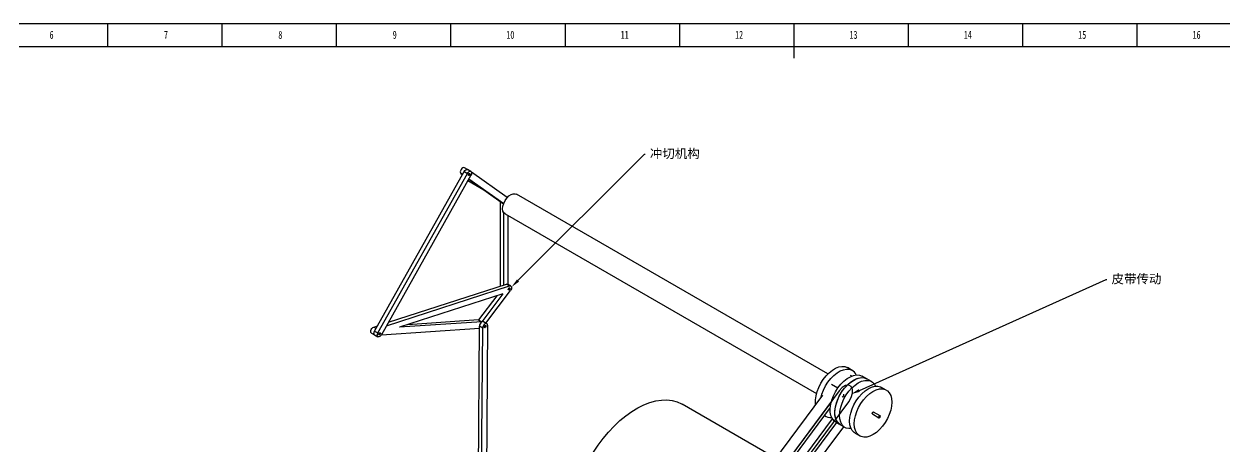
# Model space of a CAD drawing. Header units: millimetres. Extents: x 0 to 1189, y 0 to 841.
# Drawn here: x 265 to 791, y 656 to 841 of the extents above; entities that cross this region are included whole.
import ezdxf
from ezdxf import colors
from ezdxf.entities.mleader import LeaderData, LeaderLine
from ezdxf.math import Vec2, Vec3

# ---------------------------------------------------------------- set-up
doc = ezdxf.new("R2010")
doc.units = ezdxf.units.MM
doc.linetypes.add('CENTERX2', pattern=[20.32, 12.7, -2.54, 2.54, -2.54])
doc.layers.add('10', color=7, linetype='Continuous')
doc.layers.add('5', color=7, linetype='Continuous')
doc.styles.add('SLDTEXTSTYLE5', font='TXT', dxfattribs={"width": 0.7})

msp = doc.modelspace()

# ---------------------------------------------------------------- linework, layer by layer
at = {"color": 7, "linetype": 'Continuous', "lineweight": 25}
for p, q in [((459.4, 777.29), (457.99, 778.11)), ((460.82, 776.47), (459.4, 777.29)), ((418.77, 706.63), (457.89, 776.39)), ((420.18, 705.81), (459.3, 775.58)), ((460.83, 774.77), (421.71, 705)), ((456.45, 775.53), (457.13, 775.05)), ((457.17, 775.12), (456.45, 775.53)), ((457.89, 776.39), (459.3, 775.58)), ((459.53, 772.44), (466.53, 768.39)), ((459.89, 773.09), (475.14, 762.3)), ((459.97, 773.23), (475.19, 762.45)), ((476.75, 765.01), (461.09, 776.1)), ((616.95, 687.91), (480.76, 766.53)), ((473.67, 763.34), (473.67, 726.31)), ((475.08, 762.34), (475.08, 762.14)), ((475.08, 758.58), (475.08, 726.77)), ((475.76, 757.87), (611.95, 679.25)), ((477.2, 726.98), (477.2, 757.04)), ((423.9, 708.89), (477.78, 726.37)), ((424.77, 710.45), (476.37, 727.19)), ((476.37, 727.19), (477.78, 726.37)), ((478.31, 726.35), (476.89, 727.16)), ((474.83, 722.91), (429.65, 708.25)), ((472.13, 722.03), (464.14, 711.51)), ((474.83, 722.91), (465.56, 710.69)), ((467.33, 710.12), (478.13, 724.35)), ((418.35, 708.36), (420.05, 708.92)), ((465.56, 710.69), (429.65, 708.25)), ((464.14, 711.51), (433.21, 709.4)), ((464.14, 711.51), (465.56, 710.69)), ((467.81, 709.85), (466.4, 710.66)), ((468.12, 709.15), (467.15, 579.18)), ((417.37, 705.74), (418.78, 704.92)), ((418.35, 708.36), (419.4, 707.76)), ((418.77, 706.63), (420.18, 705.81)), ((418.78, 704.92), (420.2, 704.11)), ((421.73, 705.03), (464.58, 707.95)), ((463.6, 577.55), (464.59, 708.76)), ((466, 707.94), (464.59, 708.76)), ((465.03, 577.95), (466, 707.94)), ((627.53, 689.42), (625.48, 690.61)), ((618.54, 683.31), (621.3, 681.72)), ((627.31, 686.9), (626.85, 687.16)), ((633.97, 685.71), (631.93, 686.89)), ((636.01, 684.53), (633.97, 685.71)), ((614.5, 678.6), (501.89, 526.64)), ((642.46, 680.81), (640.41, 681.99)), ((618.46, 675.8), (506.43, 524.61)), ((617.97, 673.19), (508.47, 525.42)), ((594.07, 651.03), (553.19, 674.63)), ((512.57, 524.73), (618.89, 668.2)), ((615.36, 669.66), (615.93, 669.33)), ((620.33, 666.79), (622.37, 665.61)), ((636.41, 670.33), (639.23, 668.7)), ((639.73, 669.56), (636.91, 671.19)), ((514.74, 523.47), (620.76, 666.54)), ((517.52, 521.3), (623.83, 664.77)), ((622.37, 665.61), (624.42, 664.43)), ((628.81, 661.9), (630.86, 660.72))]:
    msp.add_line(p, q, dxfattribs=at)
at = {"color": 7, "linetype": 'Continuous'}
for p, q in [((621.84, 680.5), (501.92, 518.67)), ((506.09, 513.88), (626.01, 675.71))]:
    msp.add_line(p, q, dxfattribs=at)
at = {"color": 7, "linetype": 'CENTERX2'}
for q in [(623.22, 677.7), (623.93, 678.93)]:
    msp.add_line((623.93, 678.11), q, dxfattribs=at)
at = {"color": 7, "linetype": 'Continuous', "lineweight": 25, "flags": 128}
for points in [[(457.99, 778.11), (457.7, 778.18), (457.29, 778.06), (456.89, 777.76), (456.53, 777.31), (456.28, 776.78), (456.18, 776.26), (456.24, 775.82), (456.45, 775.53)], [(459.4, 777.29), (459.11, 777.36), (458.71, 777.25), (458.3, 776.94), (457.94, 776.49), (457.89, 776.39)], [(457.89, 776.39), (458.23, 776.86), (458.63, 777.2), (459.04, 777.35), (459.39, 777.3), (459.4, 777.29)], [(459.3, 775.58), (459.64, 776.05), (460.04, 776.38), (460.45, 776.54), (460.8, 776.48), (461.04, 776.23), (461.13, 775.81), (461.06, 775.3), (460.83, 774.77)], [(460.31, 775.61), (460.39, 775.52), (460.42, 775.39), (460.4, 775.22), (460.32, 775.04), (460.21, 774.88), (460.07, 774.77), (459.94, 774.72), (459.82, 774.74), (459.74, 774.82), (459.71, 774.96), (459.74, 775.13), (459.81, 775.31), (459.92, 775.47), (460.06, 775.58), (460.19, 775.63), (460.31, 775.61)], [(475.76, 757.87), (475.28, 758.29), (474.88, 759.07), (474.73, 760.09), (474.84, 761.26), (475.21, 762.5), (475.8, 763.71), (476.58, 764.82), (477.48, 765.73), (478.44, 766.38), (479.39, 766.72), (480.25, 766.72), (480.76, 766.53)], [(476.37, 727.19), (476.66, 727.23), (476.89, 727.16)], [(477.9, 725.16), (477.85, 724.98), (477.75, 724.81), (477.62, 724.68), (477.48, 724.6), (477.35, 724.6), (477.26, 724.65), (477.21, 724.77), (477.21, 724.93), (477.27, 725.11), (477.37, 725.28), (477.49, 725.41), (477.63, 725.49), (477.76, 725.5), (477.85, 725.44), (477.9, 725.32), (477.9, 725.16)], [(477.78, 726.37), (478.07, 726.41), (478.32, 726.34), (478.5, 726.15), (478.6, 725.87), (478.61, 725.51), (478.53, 725.12), (478.36, 724.72), (478.13, 724.35)], [(466.4, 710.66), (466.06, 710.73), (465.66, 710.59), (465.25, 710.27), (464.91, 709.81), (464.67, 709.28), (464.59, 708.76)], [(468.12, 709.15), (468.05, 709.57), (467.82, 709.84), (467.48, 709.91), (467.07, 709.78), (466.67, 709.45), (466.32, 708.99), (466.09, 708.46), (466, 707.94)], [(467.06, 708.14), (466.93, 708.09), (466.81, 708.11), (466.74, 708.2), (466.71, 708.35), (466.74, 708.52), (466.82, 708.69), (466.93, 708.85), (467.07, 708.96), (467.2, 709), (467.32, 708.98), (467.39, 708.89), (467.42, 708.75), (467.39, 708.57), (467.31, 708.4), (467.2, 708.24), (467.06, 708.14)], [(417.37, 705.74), (417.15, 705.98), (417.06, 706.36), (417.11, 706.84), (417.3, 707.34), (417.59, 707.8), (417.96, 708.16), (418.35, 708.36)], [(418.78, 704.92), (418.56, 705.17), (418.47, 705.58), (418.55, 706.09), (418.77, 706.63)], [(418.78, 704.92), (418.57, 705.16), (418.47, 705.55), (418.53, 706.02), (418.71, 706.52), (418.77, 706.63)], [(421.71, 705), (421.38, 704.53), (420.97, 704.19), (420.56, 704.04), (420.21, 704.1), (419.98, 704.35), (419.89, 704.77), (419.96, 705.28), (420.18, 705.81)], [(421.19, 705.84), (421.27, 705.76), (421.3, 705.62), (421.28, 705.45), (421.2, 705.27), (421.09, 705.11), (420.96, 705), (420.82, 704.95), (420.7, 704.97), (420.62, 705.05), (420.59, 705.19), (420.62, 705.36), (420.69, 705.54), (420.81, 705.7), (420.94, 705.81), (421.08, 705.86), (421.19, 705.84)], [(611.55, 674.62), (611.52, 674.89), (611.5, 676.53), (611.73, 678.3), (612.2, 680.13), (612.9, 681.97), (613.81, 683.77), (614.89, 685.47), (616.12, 687.03), (617.45, 688.39), (618.86, 689.51), (620.29, 690.35), (621.7, 690.9), (623.05, 691.14), (624.3, 691.05), (625.41, 690.65), (625.48, 690.61)], [(613.94, 677.84), (614.25, 678.95), (614.95, 680.79), (615.85, 682.59), (616.93, 684.29), (618.16, 685.85), (619.5, 687.21), (620.9, 688.33), (622.33, 689.17), (623.74, 689.72), (625.09, 689.96), (626.34, 689.87), (627.45, 689.47)], [(620.33, 666.79), (619.47, 667.46), (618.74, 668.46), (618.23, 669.71), (617.97, 671.18), (617.95, 672.82), (618.17, 674.58), (618.65, 676.41), (619.34, 678.25), (620.25, 680.05), (621.33, 681.76), (622.56, 683.31), (623.9, 684.67), (625.3, 685.79), (626.73, 686.64), (628.14, 687.19), (629.49, 687.42), (630.74, 687.34), (631.85, 686.93)], [(622.37, 665.61), (621.52, 666.28), (620.78, 667.28), (620.28, 668.53), (620.01, 670), (619.99, 671.64), (620.22, 673.4), (620.69, 675.23), (621.39, 677.07), (622.29, 678.87), (623.37, 680.58), (624.6, 682.13), (625.94, 683.49), (627.34, 684.61), (628.77, 685.46), (630.19, 686.01), (631.54, 686.24), (632.78, 686.16), (633.89, 685.75), (633.97, 685.71)], [(621.06, 676.27), (621.87, 678.09), (622.88, 679.85), (624.05, 681.47), (625.34, 682.92), (626.72, 684.15), (628.15, 685.12), (629.57, 685.8), (630.96, 686.18), (632.25, 686.23), (633.43, 685.97), (633.97, 685.71)], [(627.05, 663.91), (626.13, 663.91), (624.96, 664.17), (623.94, 664.75), (623.12, 665.63), (622.51, 666.77), (622.14, 668.15), (622.01, 669.72), (622.13, 671.44), (622.5, 673.24), (623.1, 675.09), (623.92, 676.91), (624.93, 678.67), (626.09, 680.29), (627.39, 681.74), (628.77, 682.97), (630.19, 683.94), (631.62, 684.62), (633, 685), (634.3, 685.05), (635.47, 684.79), (636.48, 684.21), (637.31, 683.33), (637.78, 682.51)], [(628.81, 661.9), (628.34, 662.22), (627.52, 663.09), (626.91, 664.23), (626.54, 665.61), (626.41, 667.18), (626.53, 668.9), (626.9, 670.7), (627.5, 672.55), (628.31, 674.38), (629.32, 676.13), (630.49, 677.75), (631.79, 679.2), (633.17, 680.43), (634.59, 681.4), (636.01, 682.08), (637.4, 682.46), (638.69, 682.51), (639.87, 682.25), (640.41, 681.99)], [(629.54, 671.37), (630.36, 673.2), (631.37, 674.95), (632.54, 676.57), (633.83, 678.02), (635.21, 679.25), (636.63, 680.22), (638.06, 680.9), (639.44, 681.28), (640.74, 681.33), (641.91, 681.07), (642.93, 680.49), (643.75, 679.61), (644.36, 678.47), (644.73, 677.09), (644.86, 675.52), (644.74, 673.81), (644.37, 672), (643.77, 670.15), (642.95, 668.33), (641.94, 666.58), (640.78, 664.95), (639.48, 663.5), (638.1, 662.27), (636.68, 661.3), (635.25, 660.62), (633.87, 660.24), (632.57, 660.19), (631.4, 660.46), (630.39, 661.04), (629.56, 661.91), (628.96, 663.05), (628.58, 664.43), (628.45, 666), (628.57, 667.72), (628.94, 669.52), (629.54, 671.37)], [(514.4, 653.55), (516.46, 656.67), (518.67, 659.64), (521, 662.43), (523.45, 665.03), (525.98, 667.41), (528.57, 669.55), (531.2, 671.43), (533.85, 673.03), (536.5, 674.34), (539.11, 675.35), (541.68, 676.05), (544.17, 676.43), (546.56, 676.49), (548.84, 676.23), (550.97, 675.66), (552.95, 674.77), (553.19, 674.63)], [(622.37, 665.61), (621.9, 665.93), (621.08, 666.81), (620.47, 667.95), (620.1, 669.33), (619.97, 670.9), (620.09, 672.62), (620.46, 674.42), (621.06, 676.27)], [(636.41, 670.33), (636.38, 670.35), (636.31, 670.46), (636.3, 670.61), (636.35, 670.79)], [(636.35, 670.79), (636.44, 670.96), (636.56, 671.1), (636.7, 671.19), (636.83, 671.22), (636.91, 671.19)], [(639.16, 668.77), (639.24, 668.69), (639.36, 668.68), (639.5, 668.73), (639.63, 668.84), (639.74, 669), (639.82, 669.18), (639.84, 669.35), (639.81, 669.48), (639.73, 669.57), (639.61, 669.58), (639.47, 669.53), (639.34, 669.42), (639.23, 669.26), (639.15, 669.08), (639.13, 668.91), (639.16, 668.77)]]:
    msp.add_lwpolyline(points, dxfattribs=at)
at = {"color": 7, "linetype": 'Continuous', "flags": 128}
msp.add_lwpolyline([(626.01, 675.71), (627.04, 677.51), (627.6, 679.39), (627.6, 681.08), (627.04, 682.31), (626.01, 682.91), (624.66, 682.78), (623.2, 681.93), (621.84, 680.5)], dxfattribs=at)
at = {"color": 7, "linetype": 'Continuous', "lineweight": 25}
for centre, radius, start, end in [((625.22, 685.62), 4.45, 23.6744, 59.9345), ((618.05, 673.08), 4.3, 231.7351, 276.764)]:
    msp.add_arc(centre, radius, start, end, dxfattribs=at)
at = {"layer": '5', "color": 7}
msp.add_line((1189, 841), (0, 841), dxfattribs=at)
at = {"layer": '5'}
for p, q in [((302, 841), (302, 831.05)), ((352, 841), (352, 831.05)), ((402, 841), (402, 831.05)), ((452, 841), (452, 831.05)), ((502, 841), (502, 831.05)), ((552, 841), (552, 831.05)), ((652, 841), (652, 831.05)), ((702, 841), (702, 831.05)), ((752, 841), (752, 831.05))]:
    msp.add_line(p, q, dxfattribs=at)
at = {"layer": '5', "lineweight": 25}
msp.add_line((602, 841), (602, 826), dxfattribs=at)
at = {"layer": '5', "color": 7, "lineweight": 25}
msp.add_line((1179, 831.05), (25, 831.05), dxfattribs=at)

# ---------------------------------------------------------------- texts
at = {"layer": '10', "char_height": 3.5, "attachment_point": 2, "style": 'SLDTEXTSTYLE5'}
for s, insert in [('6', (277.55, 838.01)), ('7', (327.55, 838.01)), ('8', (377.55, 838.01)), ('9', (427.55, 838.01)), ('10', (478.09, 838.01)), ('11', (528.09, 838.01)), ('12', (578.09, 838.01)), ('13', (628.09, 838.01)), ('14', (678.09, 838.01)), ('15', (728.09, 838.01)), ('16', (778.09, 838.01))]:
    msp.add_mtext(s, dxfattribs=dict(at, insert=insert))

# ---------------------------------------------------------------- leaders
ml = msp.add_multileader_mtext('Standard')
ml.set_content('{\\fSimSun|b0|i0|c134|p2;冲切机构}', color=256)
ml.set_leader_properties()
ml.build(insert=Vec2(0, 0))
ml.multileader.update_dxf_attribs({"text_right_attachment_type": 6, "dogleg_length": 0.36})
ctx = ml.context
ctx.base_point, ctx.plane_origin = Vec3(537.08, 783.98), Vec3(478.6, 725.87)
ctx.right_attachment = 6
notes = []
notes.append((ctx, [(0, (1, 1, 0), (536.72, 783.98), (1, 0), 0.36, [(0, [(478.6, 725.87)], 0, [])])]))
ctx.mtext.insert, ctx.mtext.flow_direction = Vec3(539.08, 786.29), 5
ml = msp.add_multileader_mtext('Standard')
ml.set_content('{\\fSimSun|b0|i0|c134|p2;皮带传动}', color=256)
ml.set_leader_properties()
ml.build(insert=Vec2(0, 0))
ml.multileader.update_dxf_attribs({"text_right_attachment_type": 6, "dogleg_length": 0.36})
ctx = ml.context
ctx.base_point, ctx.plane_origin = Vec3(738.89, 729.16), Vec3(627.01, 679)
ctx.right_attachment = 6
notes.append((ctx, [(0, (1, 1, 0), (738.53, 729.16), (1, 0), 0.36, [(0, [(627.01, 679)], 0, [])])]))
ctx.mtext.insert, ctx.mtext.flow_direction = Vec3(740.89, 731.47), 5
ml = msp.add_multileader_mtext('Standard')
ml.set_content('{\\fSimSun|b0|i0|c134|p2;压紧机构}', color=256)
ml.set_leader_properties()
ml.build(insert=Vec2(0, 0))
ml.multileader.update_dxf_attribs({"text_right_attachment_type": 6, "dogleg_length": 0.36})
ctx = ml.context
ctx.base_point, ctx.plane_origin = Vec3(172.24, 680.2), Vec3(325.15, 625.57)
ctx.right_attachment, ctx.text_align_type = 6, 2
notes.append((ctx, [(0, (1, 1, 0), (198.86, 677.71), (-1, 0), 0.36, [(0, [(325.15, 625.57)], 0, [])])]))
ctx.mtext.insert, ctx.mtext.alignment, ctx.mtext.flow_direction = Vec3(196.5, 682.51), 3, 5
for ctx, leaders in notes:
    for number, flags, end, landing, length, lines in leaders:
        leader = LeaderData()
        leader.index, (leader.has_last_leader_line, leader.has_dogleg_vector, leader.attachment_direction) = number, flags
        leader.last_leader_point, leader.dogleg_vector, leader.dogleg_length = Vec3(end), Vec3(landing), length
        for number, points, colour, breaks in lines:
            line = LeaderLine()
            line.index, line.vertices, line.color, line.breaks = number, Vec3.list(points), colors.encode_raw_color(colour), breaks
            leader.lines.append(line)
        ctx.leaders.append(leader)

doc.saveas('drawing.dxf')
